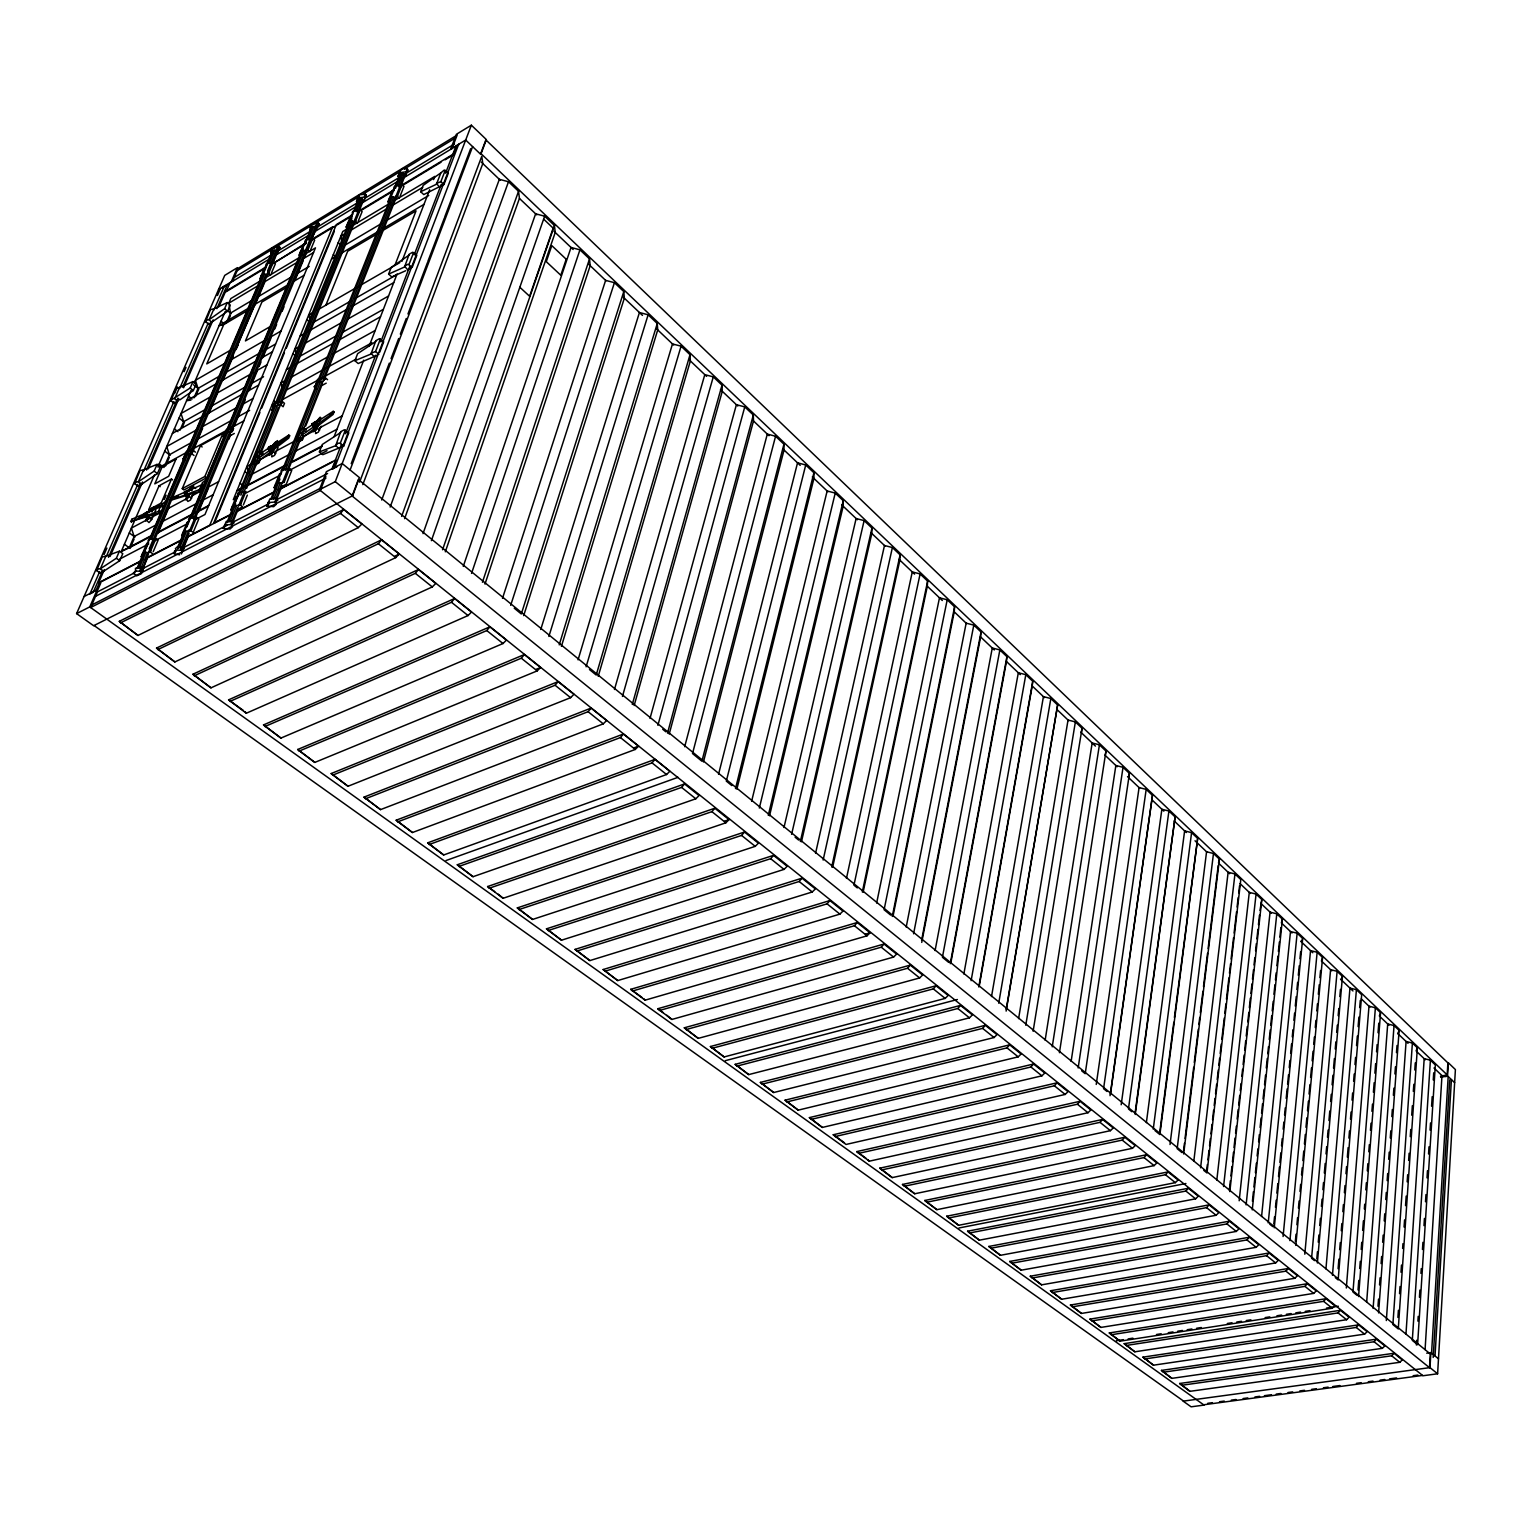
<?xml version="1.0" encoding="UTF-8"?>
<svg xmlns="http://www.w3.org/2000/svg" width="1532" height="1532" viewBox="0 0 1532 1532"><rect width="100%" height="100%" fill="white"/><g stroke="black" fill="none" stroke-linecap="round" stroke-linejoin="round"><path stroke-width="1.5" d="M440.852 172.886L444.223 170.071L448.321 173.116L443.954 184.472L423.77 194.564L420.687 191.73L423.177 185.372L440.852 172.886L436.467 184.242L420.687 191.73M751.638 801.217L827.146 490.987L835.227 493.074L843.251 500.715L843.175 506.23L769.543 815.771M358.66 212.259L358.526 211.301M354.428 221.355L355.654 220.723M354.83 221.7L355.271 220.378M350.751 216.204L351 215.821M347.285 226.219L347.745 224.898L347.304 225.97M348.109 228.823L346.136 227.062L347.745 224.898M783.982 827.529L856.12 518.544L864.125 520.593L871.976 528.08L871.823 533.462L801.466 841.777M323.903 380.07L324.803 379.304M320.207 418.887L318.886 419.308L319.537 418.274M321.26 418.37L320.15 417.183L317.277 420.515M323.482 379.706L324.382 378.959L324.152 380.319M313.371 430.454L313.313 431.756L316.128 430.243L318.924 424.345M315.764 383.689L316.109 384.034M314.424 430.645L315.343 429.592L314.845 431.009M315.63 432.311L315.573 433.594L318.388 432.101L321.165 426.202M312.011 240.122L311.207 240.85L311.398 239.605M815.579 853.247L884.481 545.507L892.39 547.537L900.088 554.871L899.858 560.138L832.661 867.189M300.789 432.292L299.889 433.345L301.23 432.637M311.207 240.85L311.628 239.547M306.917 249.639L307.74 248.912L307.53 250.156M304.734 244.507L304.102 244.546M299.64 254.006L300.234 253.335M300.464 253.278L300.253 254.523M287.537 470.439C289.012 468.601 287.939 472.124 288.188 469.692M288.437 469.673L288.207 471.071M283.497 482.312L283.363 481.24M279.877 475.303L280.777 474.25M280.356 473.905L279.437 474.958M274.994 485.874L276.028 486.199L275.626 485.127A6.377 3.696 22.8 0 1 279.973 482.81L284.071 482.427L289.548 468.601L291.75 470.381L286.293 484.189L282.29 486.276M271.011 454.334L273.443 451.729L277.483 440.584L273.558 443.935M275.396 486.525L275.262 485.433M276.277 489.378L274.075 487.636L275.99 486.64L275.473 485.146L276.028 486.199M280.452 403.356L281.716 403.222L280.72 402.935M275.128 442.48L276.009 441.733L275.779 443.093M846.468 878.391L912.268 571.934L920.1 573.925L927.626 581.107L927.32 586.239L863.167 892.026M273.577 406.861L272.696 407.876L273.558 407.129M270.858 453.28L271.241 452.974M271.834 455.579L271.758 456.881L274.496 455.425L278.077 447.612M1433.186 1357.448L1449.732 1079.869M1435.024 1355.973L1451.417 1079.581M218.521 289.586L231.198 281.907L237.403 267.66L224.744 275.377L76.6 613.604L93.624 625.726L352.666 495.736L359.465 477.62L342.191 463.526L326.393 471.665L319.422 489.742L1422.96 1375.755L1437.61 1373.783L1455.4 1069.566L1448.353 1062.787L1447.548 1075.904L1454.634 1082.664M269.575 453.778L269.498 455.081L272.236 453.625M1447.166 1074.87L1447.893 1062.882L485.874 139.872L480.78 153.449L1447.166 1074.87L1440.501 1076.287M1437.61 1373.783L1429.988 1367.616L1430.888 1352.603L1426.713 1353.177M1431.539 1353.56L1448.142 1077.092M1425.086 1349.596L1441.976 1075.579L1446.093 1076.594M271.834 263.542L271.987 264.251M1430.409 1060.201L1412.312 1340.385L1417.598 1344.694L1435.331 1064.893L1430.409 1060.201L1424.186 1058.669L1405.974 1334.046M1416.391 1345.019L1416.698 1340.251M1417.904 1321.139L1418.211 1316.371M1419.436 1297.259L1419.877 1290.097M1420.949 1273.379L1421.256 1268.611M1422.462 1249.499L1422.922 1242.337M1423.994 1225.619L1424.434 1218.457M1425.507 1201.739L1425.966 1194.577M1427.02 1177.859L1427.479 1170.697M1428.552 1153.979L1428.992 1146.817M1430.065 1130.099L1430.524 1122.937M1431.577 1106.219L1432.19 1096.682M1433.263 1079.964L1433.703 1072.802M256.591 456.191L257.453 455.444L257.242 456.804M268.809 273.06L267.621 273.443L268.215 272.543M1412.389 1043.024L1417.368 1047.773L1398.276 1328.933L1392.894 1324.548L1412.389 1043.024L1406.089 1041.473L1386.326 1320.565M265.17 268.119L265.074 268.081M1397.912 1317.443L1398.41 1310.3M1399.539 1293.64L1400.018 1286.516M1400.995 1272.23L1401.493 1265.087M1402.623 1248.446L1402.948 1243.678M1404.078 1227.036L1404.576 1219.893M1405.533 1205.627L1406.184 1196.109M1407.161 1181.823L1407.659 1174.699M1408.636 1160.413L1409.114 1153.27M1410.244 1136.629L1410.742 1129.486M1411.719 1115.219L1412.351 1105.702M1413.327 1091.416L1413.825 1084.292M1414.802 1070.006L1415.281 1062.882M244.852 492.481L243.952 493.515L245.273 492.825M240.333 503.607L239.432 504.66L240.773 503.951M876.649 903.018L939.48 597.806L947.216 599.778L954.589 606.806L954.245 611.842L893.003 916.308M1377.996 1306.241L1378.513 1299.136M1379.547 1284.908L1380.064 1277.803M1381.098 1263.574L1381.615 1256.47M1382.649 1242.241L1383.166 1235.137M1384.219 1220.908L1384.736 1213.804M1385.771 1199.575L1386.288 1192.471M1387.149 1180.617L1387.666 1173.512M1388.701 1159.284L1389.218 1152.179M1390.271 1137.95L1390.788 1130.846M1391.822 1116.617L1392.339 1109.513M1393.373 1095.284L1393.89 1088.16M1394.924 1073.951L1395.441 1066.827M1396.475 1052.618L1397.012 1045.494M1378.589 1312.886L1399.118 1030.385L1394.043 1025.54L1387.705 1023.989L1366.678 1302.047M236.771 496.579L236.139 497.325M1373.112 1308.424L1394.043 1025.54M232.27 509.064L232.921 508.011M232.5 507.686L231.6 508.72M1358.041 1289.925L1358.769 1280.407M1359.707 1268.496L1360.263 1261.353M1361.182 1249.442L1361.737 1242.299M1362.657 1230.388L1363.403 1220.851M1364.342 1208.959L1364.706 1204.19M1365.816 1189.904L1366.372 1182.742M1367.291 1170.85L1367.846 1163.688M1368.785 1151.796L1369.34 1144.634M1370.451 1130.348L1371.006 1123.205M1371.925 1111.294L1372.481 1104.151M1373.4 1092.239L1374.147 1082.722M1374.893 1073.185L1375.621 1063.668M1376.559 1051.756L1377.115 1044.613M1378.034 1032.702L1378.781 1023.165M1358.558 1296.551L1380.562 1012.69L1375.391 1007.769L1368.995 1006.198L1346.322 1288.01M232.538 429.4L231.677 430.415L305.96 252.742M232.098 430.741L232.96 429.745M1375.391 1007.769L1352.967 1292.012L1357.161 1295.421M225.204 434.514L224.495 433.824L224.764 435.873L222.983 436.831L226.161 432.484L225.664 431.047A6.032 3.524 24.1 0 1 229.8 428.769L233.611 428.405L232.213 431.775L228.383 432.158A6.032 3.524 24.1 0 0 224.246 434.437L224.438 434.494M1338.106 1268.649L1338.891 1259.151M1339.677 1249.652L1340.27 1242.548M1341.247 1230.675L1341.841 1223.551M1342.817 1211.697L1343.411 1204.573M1344.387 1192.7L1344.981 1185.577M1345.958 1173.723L1346.551 1166.599M1347.337 1157.1L1348.122 1147.621M1348.907 1138.123L1349.481 1130.999M1350.477 1119.126L1351.052 1112.021M1352.047 1100.148L1352.622 1093.025M1353.618 1081.171L1354.192 1074.047M1354.977 1064.548L1355.571 1057.425M1356.548 1045.571L1357.333 1036.072M1358.118 1026.574L1358.903 1017.095M1359.688 1007.596L1360.282 1000.473M1332.457 1275.294L1356.414 989.691L1349.96 988.102L1325.946 1268.879M906.197 927.071L966.156 623.16L973.797 625.113L981.035 631.988L980.614 636.91L921.747 942.41M1316.811 1258.864L1317.443 1251.701M1318.267 1242.165L1318.899 1235.003M1319.741 1225.466L1320.373 1218.323M1321.407 1206.393L1322.039 1199.25M1322.882 1189.713L1323.514 1182.551M1324.337 1173.014L1325.18 1163.477M1326.023 1153.941L1326.655 1146.779M1327.478 1137.242L1328.11 1130.099M1328.953 1120.543L1329.776 1111.006M1330.619 1101.47L1331.251 1094.327M1332.093 1084.79L1332.917 1075.253M1333.549 1068.091L1334.391 1058.555M1335.234 1049.018L1335.847 1041.856M1336.689 1032.319L1337.321 1025.176M1338.164 1015.639L1338.796 1008.477M1339.83 996.547L1340.462 989.404M1317.367 1262.981L1342.453 976.401L1337.11 971.307L1330.599 969.679L1304.804 1254.21M1337.11 971.307L1311.583 1258.251L1314.475 1260.606M202.339 485.472L203.201 484.457M1295.344 1241.399L1296.015 1234.256M1296.895 1224.757L1297.566 1217.634M1298.447 1208.116L1299.098 1200.992M1299.998 1191.494L1300.649 1184.37M1301.549 1174.852L1302.2 1167.729M1302.87 1160.605L1303.751 1151.087M1304.421 1143.964L1305.302 1134.465M1305.973 1127.322L1306.853 1117.824M1307.505 1110.7L1308.405 1101.182M1309.056 1094.059L1309.937 1084.56M1310.607 1077.436L1311.488 1067.919M1312.158 1060.795L1313.039 1051.297M1313.709 1044.154L1314.379 1037.03M1315.26 1027.532L1315.911 1020.389M1316.811 1010.89L1317.463 1003.766M1318.343 994.249L1319.244 984.75M1319.895 977.627L1320.565 970.503M1295.823 1245.42L1322.576 957.443L1317.137 952.253L1310.549 950.625L1283.088 1236.535M195.636 519.348L194.66 519.022L195.943 518.62M1289.925 1240.614L1317.137 952.253M191.06 530.34L190.064 530.015L191.366 529.632M187.976 522.24L187.747 523.58L187.383 522.546M191.73 487.98L192.381 486.985M191.845 490.7L193.606 485.567L189.853 488.765M1274.241 1227.821L1302.679 938.484L1297.144 933.199L1290.499 931.552L1261.583 1216.446M183.38 533.213L182.519 533.94M186.693 498.398L187.249 498.379M191.462 452.227L192.285 451.519L192.075 452.821M1268.228 1222.919L1297.144 933.199M1273.839 1223.896L1274.547 1216.791M1275.467 1207.312L1276.175 1200.207M1276.865 1193.102L1277.803 1183.642M1278.511 1176.538L1279.431 1167.058M1279.909 1162.328L1280.829 1152.849M1281.537 1145.745L1282.227 1138.64M1283.165 1129.18L1283.873 1122.075M1284.563 1114.97L1285.271 1107.866M1286.191 1098.387L1287.129 1088.926M1287.589 1084.177L1288.527 1074.717M1289.235 1067.612L1289.925 1060.508M1290.633 1053.403L1291.553 1043.924M1292.261 1036.819L1292.951 1029.715M1293.889 1020.255L1294.597 1013.15M1295.287 1006.045L1296.225 996.566M1296.915 989.461L1297.623 982.357M1298.313 975.252L1299.251 965.773M1299.959 958.668L1300.649 951.583M950.759 963.341L1006.447 661.479L1006.926 656.673L999.86 649.932L992.276 647.998L935.095 950.587M185.027 455.77L184.759 456.172M1252.429 1201.241L1253.406 1191.724M1253.904 1186.974L1254.899 1177.457M1255.397 1172.689L1256.374 1163.171M1257.121 1156.028L1257.868 1148.904M1258.615 1141.761L1259.342 1134.618M1260.089 1127.495L1261.085 1117.977M1261.583 1113.209L1262.559 1103.691M1263.057 1098.942L1264.053 1089.424M1264.551 1084.656L1265.528 1075.138M1266.275 1068.015L1267.27 1058.497M1267.768 1053.729L1268.496 1046.586M1269.243 1039.462L1270.239 1029.944M1270.737 1025.176L1271.713 1015.659M1272.211 1010.909L1273.207 1001.392M1273.935 994.249L1274.93 984.731M1275.428 979.982L1276.175 972.839M1276.903 965.696L1277.899 956.179M1278.397 951.429L1279.392 941.912M1279.871 937.144L1280.867 927.626M1252.257 1209.897L1282.418 919.181L1276.788 913.819L1270.066 912.134L1239.177 1200.782M1246.11 1204.899L1276.788 913.819M1229.334 1190.192L1230.368 1180.712M1230.885 1175.963L1231.939 1166.484M1232.456 1161.735L1233.49 1152.256M1234.007 1147.506L1235.041 1138.027M1235.577 1133.297L1236.343 1126.173M1237.128 1119.069L1238.162 1109.589M1238.679 1104.84L1239.733 1095.361M1240.25 1090.612L1241.035 1083.507M1241.801 1076.383L1242.586 1069.279M1243.103 1064.529L1244.137 1055.05M1244.673 1050.301L1245.707 1040.822M1246.225 1036.072L1247.259 1026.593M1247.795 1021.863L1248.829 1012.365M1249.346 1007.635L1250.38 998.136M1250.897 993.406L1251.95 983.927M1252.467 979.178L1253.502 969.699M1254.019 964.949L1254.804 957.845M1255.589 950.721L1256.355 943.616M1256.891 938.867L1257.925 929.388M1258.442 924.639L1259.476 915.159M1259.993 910.41L1261.813 899.533L1256.068 894.075L1249.289 892.371L1216.829 1180.004M1229.832 1191.609L1261.813 899.533M162.679 507.322L163.292 506.613M162.89 506L162.028 506.996M1223.57 1186.515L1256.068 894.075M153.966 540.585L154.828 539.59L154.387 540.911M184.491 493.227L192.592 487.674L184.089 492.174L186.598 497.708C193.013 497.632 183.017 489.78 188.896 491.293M150.193 550.467L149.332 551.482L150.634 550.792M151.515 508.72L152.53 508.337M147.493 543.707L147.225 544.128M151.936 512.033L153.717 506.939L150.059 510.079M963.858 973.988L1018.32 672.759L1025.808 674.674L1032.759 681.28L1032.204 685.972L979.178 986.474M1206.546 1171.654L1207.369 1164.569M1207.905 1159.839L1208.997 1150.379M1209.552 1145.668L1210.357 1138.563M1210.912 1133.852L1212.004 1124.392M1212.54 1119.662L1213.631 1110.221M1214.187 1105.491L1215.01 1098.406M1215.546 1093.676L1216.638 1084.235M1217.193 1079.505L1218.285 1070.045M1218.821 1065.314L1219.644 1058.229M1220.181 1053.499L1221.272 1044.058M1221.827 1039.328L1224.279 1018.071M1224.815 1013.341L1225.906 1003.881M1226.462 999.17L1228.913 977.895M1229.468 973.165L1230.56 963.724M1231.096 958.994L1233.547 937.737M1234.103 933.007L1236.554 911.732M1237.09 907.001L1238.182 897.561M1238.737 892.83L1239.56 885.745M144.659 514.541L152.721 509.045L144.257 513.507L146.746 518.946C153.009 518.831 143.146 511.152 148.987 512.645M146.785 519.923L147.838 519.252M1200.59 1167.786L1234.964 873.968L1228.128 872.244L1193.811 1161.256M142.648 554.278L142.016 555.293L143.299 554.603M1183.604 1150.341L1184.466 1143.217M1185.04 1138.467L1193.696 1067.249M1194.271 1062.499L1198.311 1029.274M1198.886 1024.525L1199.747 1017.401M1200.322 1012.652L1202.926 991.281M1203.501 986.531L1207.542 953.306M1208.116 948.557L1218.208 865.465M1183.662 1153.979L1219.434 859.165L1213.478 853.496L1206.565 851.754L1170.027 1144.519M1213.478 853.496L1177.17 1148.674L1182.034 1152.639M1159.628 1133.431L1173.818 1022.227M1174.412 1017.497L1197.66 838.406L1191.59 832.642L1184.619 830.88L1146.376 1122.63M1197.66 838.406L1159.896 1134.599L1154.917 1130.539M1153.251 1129.18L1191.59 832.642M991.53 996.547L1043.426 696.639L1050.837 698.515L1057.635 704.988L1006.122 1011.101M1135.04 1113.419L1175.101 816.92L1168.916 811.022L1161.869 809.26L1121.194 1104.764M1135.231 1114.473L1175.101 816.92M1168.916 811.022L1128.452 1108.957L1131.842 1111.715M1110.049 1095.686L1152.485 795.376L1146.185 789.382L1139.08 787.582L1096.242 1084.445M1110.47 1094.308L1152.485 795.376M1146.185 789.382L1103.576 1088.678L1107.023 1091.493M1081.381 732.736L1082.032 728.255L1075.368 721.898L1068.034 720.04L1018.608 1018.608M1071.136 1061.35L1115.851 765.502L1123.033 767.302L1129.448 773.43L1085.211 1073.702L1081.688 1070.83M1078.164 1067.957L1123.033 767.302M1059.435 1052.695L1105.97 751.063L1099.421 744.82L1092.163 742.982L1045.15 1040.19M1052.235 1046.835L1099.421 744.82M1033.123 1031.227L1082.032 728.255M1105.261 755.429L1105.97 751.063M1025.77 1025.253L1075.368 721.898M1006.237 1009.32L1057.635 704.988M998.73 1003.211L1050.837 698.515M978.776 986.934L1032.759 681.28M1128.701 777.72L1129.448 773.43M971.116 980.691L1025.808 674.674M950.261 963.685L1006.926 656.673M999.86 649.932L942.429 957.289L948.691 962.402M921.594 940.303L981.035 631.988M913.589 933.773L973.797 625.113M892.294 916.423L954.589 606.806M947.216 599.778L884.098 909.74L890.647 915.083M862.325 891.988L927.626 581.107M920.1 573.925L853.956 885.17L857.307 887.909M831.704 867.016L900.088 554.871M823.144 860.046L892.39 547.537M800.355 841.47L871.976 528.08M791.604 834.327L864.125 520.593M768.298 815.33L843.251 500.715M1218.495 863.091L1219.434 859.165M759.336 808.034L835.227 493.074M736.873 789.172L813.932 478.424L813.913 472.756L805.736 464.962L797.54 462.836L718.546 774.273M735.494 788.597L813.913 472.756M805.736 464.962L726.321 781.109L731.817 785.59M703.437 761.959L784.039 450.006L783.944 444.203L775.575 436.237L767.302 434.092L684.689 746.697M783.944 444.203L701.905 761.212L692.521 753.553L775.575 436.237M669.197 734.077L753.495 420.974L753.323 415.019L744.763 406.88L736.394 404.697L650.008 718.431M667.512 733.177L753.323 415.019M657.898 725.325L744.763 406.88M632.295 704.452L722.012 385.183L713.28 376.853L704.797 374.651L614.466 689.496M634.152 705.543L722.281 391.292L722.012 385.183M622.452 696.428L713.28 376.853M1281.365 922.877L1282.418 919.181M598.227 676.301L690.357 360.939L690.013 354.696L681.07 346.175L672.471 343.934L578.062 659.852M690.013 354.696L596.216 675.038L589.475 669.541M586.105 666.803L681.07 346.175M1301.587 942.103L1302.679 938.484M559.218 644.876L657.266 323.501L648.132 314.788L639.438 312.509L540.758 629.48M561.421 646.332L657.726 329.897L657.266 323.501M548.877 636.45L648.132 314.788M502.496 598.342L605.619 280.375L614.428 282.673L623.792 291.578L521.301 613.968L514.235 608.204M523.695 615.615L624.347 298.166L623.792 291.578M1322.576 957.443L1321.446 960.985L1331.844 970.867M510.692 605.312L614.428 282.673M484.993 584.113L590.184 265.687L589.514 258.927L579.939 249.812L571.034 247.475L463.277 566.4M482.427 582.275L589.514 258.927M471.55 573.408L579.939 249.812M1341.304 979.867L1342.453 976.401M442.556 549.758L554.45 225.51L544.645 216.184L535.625 213.81L423.024 533.634M445.314 551.807L555.235 232.443L554.45 225.51M431.392 540.662L544.645 216.184M404.601 518.659L519.444 198.413L518.544 191.309L508.509 181.734L499.355 179.321L381.717 500.007M401.614 516.399L518.544 191.309M390.162 507.054L508.509 181.734M227.119 521.895L226.774 522.852L358.89 198.471L361.609 198.279L363.084 201.401M1379.336 1016.022L1380.562 1012.69M358.89 198.471L359.062 200.692M362.816 484.629L482.791 163.579L481.776 156.264L359.618 482.14M351.23 463.622L367.814 419.768M368.178 418.945L389.339 363.103M391.043 358.641L398.665 338.553M400.35 334.072L406.286 318.445M407.972 313.983L427.447 262.604M427.83 261.474L444.395 217.946M444.74 216.893L470.65 148.7M350.1 469.979L472.603 146.612M319.422 489.742L335.278 481.661L471.358 125.184L486.372 139.584L480.799 154.426L465.69 140.025L450.676 149.102L456.383 134.299L471.358 125.184M334.819 467.317L458.681 144.257M343.704 446.099L348.798 432.847L344.26 429.841L340.755 431.679L335.68 445.697L319.384 451.902L322.792 454.698L343.704 446.099L340.276 443.284L337.978 443.208L335.68 445.697L339.108 448.493M379.668 352.264L383.689 341.789L379.304 338.764L375.838 340.679L371.012 354.026L354.888 360.709L358.182 363.524L377.351 355.194M412.242 267.277L407.991 264.251L404.563 266.204L407.761 269.843L412.242 267.277L416.819 255.327L412.587 252.282L409.159 254.255L404.563 266.989L388.611 274.113L391.79 276.928L405.75 270.724M325.914 476.012L320.341 490.47L90.656 607.534L97.474 591.869M451.959 148.585L457.168 135.046L238.188 268.33L232.519 281.352M340.276 443.284L345.389 430.013M378.864 354.371L375.57 351.537L380.396 338.955M409.044 264.423L413.64 252.474M443.954 184.472L440.89 181.619L445.257 170.244M341.368 444.529L331.85 469.309L337.155 466.571M345.523 433.69L375.646 355.252M380.798 341.866L409.657 266.683M414.215 254.829L441.293 184.3M445.582 173.173L455.827 146.44L459.198 144.41M332.674 469.079L336.102 460.194M456.823 145.636L453.28 154.885L445.084 159.807M1397.873 1033.66L1399.118 1030.385M334.168 436.543L363.716 360.173M369.04 346.404L397.075 273.96M401.939 261.378L429.649 189.738M433.575 179.589L434.82 176.391L393.916 200.884M404.697 176.199L403.261 173.001L400.484 173.212L400.637 175.491M319.384 451.902L322.256 444.491L340.793 432.445M354.888 360.709L357.626 353.681L375.857 341.445M388.611 274.113L391.215 267.411L409.178 255.04M394.873 265.362L416.034 210.88L347.687 251.267L325.914 305.079M303.815 436.601L301.957 435.088L332.272 413.736L333.21 411.304L334.053 411.993L333.114 414.425L303.815 436.601L301.976 440.105L298.97 441.714L296.576 439.761L300.655 429.477L303.7 427.849L306.381 430.109M316.76 428.347L314.654 422.909L316.684 422.947L320.322 419.27L311.647 423.847L314.252 429.688L316.76 428.347L314.156 422.506L320.322 419.27M400.101 196.192L403.95 186.444L401.997 184.644L400.139 185.755L395.505 197.456L393.513 196.843A5.879 3.945 26.3 0 0 389.224 199.428L389.607 200.998L387.768 202.09L392.422 190.408L394.26 189.298L393.877 187.747A5.86 3.945 26.5 0 1 398.167 185.142L400.139 185.755M314.252 429.688L316.971 427.811M317.813 420.611L317.354 421.798L319.862 420.438M273.711 499.298L279.896 483.767M285.182 470.439L393.571 197.417M397.975 186.31L403.261 173.001M276.066 497.996L282.233 482.446M287.518 469.137L299.832 438.056M296.576 439.761L300.425 437.195L321.835 382.579M323.597 378.136L394.873 198.337M399.278 187.249L404.563 173.92M274.86 502.017L276.258 504.277L273.654 506.69L266.721 506.02L268.445 502.592L274.86 502.017L276.335 498.283L277.732 500.562M282.137 483.442L287.614 469.615L289.548 468.601M316.358 388.554L314.232 386.792L316.128 385.738L315.649 384.226A6.205 3.792 23.9 0 1 320.073 381.794L322.18 382.425L325.454 377.925L327.58 379.706M406.037 175.74L406.957 168.769L402.82 168.558L400.043 171.048L398.014 176.352L399.143 177.386M275.511 502.343L282.022 485.855M289.05 468.103L300.08 440.239M301.957 435.088L303.872 430.281L333.21 411.304M305.749 425.934L322.467 383.766M324.21 379.323L396.309 197.341M405.099 175.146L400.714 187.019L400.331 186.1M406.306 172.178L406.957 168.769M275.875 502.822L277.349 499.087M325.454 377.925L322.18 382.425M401.997 184.644L397.363 196.345L395.505 197.456M406.631 172.676L407.531 169.095M266.721 506.02L269.919 498.858L276.335 498.283M274.075 487.636L279.571 473.828L281.486 472.833M314.232 386.792L317.488 382.311L317.028 380.779A6.205 3.792 24 0 1 321.452 378.347L323.558 378.978M267.717 505.388L269.211 501.673M270.724 499.413L400.484 173.212M272.007 498.992L279.954 479.018M283.363 470.515L392 197.149M395.524 188.264L401.71 172.733M258.563 458.24L287.882 437.482L288.839 435.088L289.663 435.777L288.705 438.152L260.402 459.715L258.563 463.181L255.653 464.732L253.259 462.836L257.395 452.649L260.363 451.059L263.006 453.3L262.336 454.947L260.478 453.472L258.563 458.24L260.402 459.715M269.268 446.597L267.774 448.282L270.436 453.032C277.177 453.032 266.913 444.816 272.83 446.406L276.488 442.748L270.207 447.057L276.488 442.748M1416.085 1050.971L1417.368 1047.773M243.377 504.89L247.341 495.104M358.182 221.317L362.107 211.627L360.154 209.865L358.373 210.956L353.643 222.561L351.69 221.968A5.822 3.811 26.3 0 0 347.515 224.476L347.917 225.989L351.862 216.318M270.436 453.032L273.079 451.212M272.83 446.406L270.398 447.708L274.075 444.05M236.368 506.269L230.068 521.78L228.383 521.493M240.869 495.2L352.609 220.436M356.209 211.569L361.609 198.279M231.524 522.68L237.824 507.169M244.124 491.657L255.825 462.856M253.259 462.836L256.993 460.328L278.307 407.455M280.107 403.031L353.011 223.557M357.511 212.469L362.912 199.179M231.102 524.499L232.519 526.702L230.03 529.038L223.232 528.368L224.821 525.055L231.102 524.499L232.596 520.803L234.013 523.025M238.513 506.096L244.086 492.404L245.943 491.427L240.39 505.12L236.388 505.483A6.3 3.562 23 0 0 232.041 507.743L232.558 509.179L230.7 510.156L236.273 496.502L238.13 495.525L237.613 494.07A6.281 3.581 23.1 0 1 241.941 491.791L244.086 492.404M279.15 406.018L282.386 401.595L284.492 403.337L283.114 406.746L281.007 405.022L277.081 405.405A6.128 3.658 24 0 0 272.792 407.761L273.27 409.255L271.451 410.25L274.668 405.846L274.171 404.352A6.128 3.677 24 0 1 278.46 401.997L280.548 402.61M357.645 202.55L356.516 201.515L358.201 197.934L364.022 197.149L365.248 194.104L366.416 196.402M231.753 524.825L238.494 508.318M246.595 488.382L257.376 461.802M260.976 452.936L354.466 222.523M358.967 211.454L363.467 200.366M364.386 200.941L365.822 194.43M232.117 525.284L233.611 521.608M281.007 405.022L282.386 401.595M360.154 209.865L355.443 221.489L353.643 222.561M364.903 197.954L366.148 194.909M223.232 528.368L226.334 521.359L232.596 520.803M346.136 227.062L350.866 215.476L352.647 214.384L352.245 212.871A5.802 3.811 26.5 0 1 356.42 210.344L358.373 210.956M356.516 201.515L359.445 194.87L365.248 194.104M232.558 509.179L238.13 495.525M228.364 521.78L235.602 503.76M239.203 494.893L275.281 406.267M277.043 402.207L351.958 217.946M354.677 211.301L360.077 198.011M214.537 522.948L259.923 412.453M261.723 408.048L284.416 352.8M286.235 348.377L334.359 231.275M181.37 553.971L184.395 547.115L177.731 546.445L175.357 548.705M182.806 549.739L188.321 536.487M198.432 512.205L208.544 487.923M228.785 439.339L230.623 434.916M234.3 426.088L245.331 399.584M249.007 390.756L257.299 370.878M259.138 366.474L260.976 362.05M262.815 357.645L271.087 337.768M274.764 328.94L276.603 324.516M282.118 311.264L283.956 306.86M295.006 280.356L303.279 260.478M305.117 256.055L306.955 251.65M181.542 547.633L177.559 547.69L311.436 227.54L313.677 226.736L316.147 229.57L311.073 239.892M181.944 551.328L184.395 547.115M190.983 530.8L196.613 517.261L198.796 518.927L193.166 532.466L190.983 530.8L187.076 531.125A6.205 3.428 23.1 0 0 182.882 533.289L183.438 534.706L181.657 535.645L187.306 522.125L189.087 521.206L188.532 519.788A6.185 3.447 23.2 0 1 192.706 517.586L196.613 517.261M312.7 238.494L307.894 250.003L304.236 250.463A5.726 3.658 26.3 0 0 300.195 252.876L300.636 254.369L298.912 255.404L303.719 243.894L305.442 242.86L305.002 241.386A5.707 3.677 26.5 0 1 309.043 238.954L312.7 238.494L314.635 240.198L310.651 249.793M316.205 230.183L319.058 223.672L317.928 222.676L311.341 224.227L311.226 227.579M179.608 554.814L174.265 553.722L175.797 550.065M177.731 548.743L184.874 531.566M186.713 527.142L303.03 248.873M304.868 244.469L312.26 226.793M179.933 547.001L186.387 531.527M191.921 518.276L303.528 251.018M308.143 239.988L313.677 226.736M174.265 553.722L174.552 551.022L176.199 550.084L180.489 550.237L188.915 529.957M193.53 518.908L315.132 227.349M309.962 230.604L310.077 227.253L315.611 226.219L316.875 223.193M180.489 550.237L183.093 546.139M315.611 226.219L317.928 222.676M189.183 531.719L194.813 518.199M230.432 432.752L231.83 429.381M306.17 251.037L310.958 239.528M182.634 548.686L189.087 533.213M195.522 517.759L230.489 433.843M311.475 239.49L316.071 228.44M191.634 498.226L189.413 496.502L185.659 499.719L185.774 498.436L187.9 501.424L190.447 500.064L194.085 492.423M204.867 476.49L206.571 477.812L183.955 489.953L182.251 488.631L204.867 476.49L222.963 433.288L224.63 434.839M198.815 491.332L202.511 482.503L206.073 480.129L201.879 490.202L198.815 491.332L201.19 493.17M186.598 497.708L189.106 495.985M191.213 489.512L188.934 490.738L190.313 488.9M153.219 551.673L158.083 540.202L155.919 538.555L154.177 539.475L148.47 552.861L146.402 552.267A6.128 3.313 23.1 0 0 142.342 554.393L142.916 555.752L141.174 556.652L143.357 558.28M271.336 273.347L275.377 263.83L273.443 262.163L271.758 263.178L266.894 274.611L264.979 274.036A5.668 3.543 26.3 0 0 261.053 276.392L261.512 277.828L259.846 278.824L264.71 267.411L266.396 266.396L265.936 264.959A5.649 3.562 26.5 0 1 269.862 262.604L271.758 263.178M182.251 488.631L200.462 445.659L222.963 433.288M139.201 567.989L145.751 552.65M151.342 539.513L264.308 274.534M268.981 263.6L274.573 250.463L276.028 251.076L277.062 253.22L268.579 273.596L266.894 274.611M135.601 571.398L135.448 568.334L142.304 567.146L143.587 568.104L141.461 573.6L136.75 575.821L133.227 573.236L135.505 571.053L139.699 571.206L147.34 553.282M149.198 548.896L265.764 275.166M267.621 270.781L276.028 251.076M271.566 254.542L271.068 250.961L276.488 249.965L278.786 246.46L279.896 247.437L277.12 253.833M170.205 500.466L171.201 498.149L202.358 484.572L200.386 489.263L170.205 500.466L202.224 490.68M139.699 571.206L142.304 567.146M185.085 460.423L182.978 458.777L184.702 457.838L184.166 456.44A5.975 3.409 24.1 0 1 188.168 454.238L190.198 454.832L193.338 450.523L195.445 452.17M276.488 249.965L278.786 246.46M148.432 554.297L142.093 570.67L147.666 557.533M154.943 538.977L267.66 274.017M271.375 265.266L276.966 252.129M237.154 346.289L253.986 306.745L223.729 324.612L206.763 363.907L233.113 348.645M277.752 251.076L279.896 247.437M155.919 538.555L150.213 551.96L148.47 552.861M157.911 533.442L169.075 507.169M190.198 454.832L191.921 453.874L202.588 428.366M209.118 413.046L217.487 393.341M223.078 380.204L233.304 356.113M236.1 349.545L237.977 345.179M254.733 305.768L264.959 281.697M141.155 572.279L143.587 568.104M149.868 510.635L148.719 509.754L161.205 503.07L171.469 479.037L172.618 479.937M164.23 499.585L166.088 495.219M141.174 556.652L146.881 543.285L148.623 542.385M182.978 458.777L186.119 454.487L185.583 453.089A5.956 3.409 24.2 0 1 189.604 450.887L191.615 451.48M270.685 253.776L272.351 247.954L277.771 246.958M136.903 568.659L272.409 251.248L274.573 250.463M137.727 568.008L145.195 550.486M145.349 550.026L148.298 543.42M149.868 539.532L265.955 267.66M266.664 265.84L273.194 250.52M146.746 518.946L149.179 517.261M151.323 510.865L149.102 512.033L150.5 510.213M151.687 519.463L149.466 517.778L145.789 520.937L145.942 519.654L148.987 522.584L151.687 519.463L155.804 509.888L153.583 508.203M154.426 474.939L121.296 551.405L129.243 547.805L134.127 536.506L156.992 524.423M163.886 467.528L169.401 454.755L192.036 442.231M179.933 430.32L183.668 421.683L206.207 409.006M193.913 397.937L198.03 388.4L220.474 375.551M226.276 322.926L230.509 313.122L229.168 305.174M134.107 538.996L130.048 548.399L124.418 544.224M165.59 465.996L169.248 457.474M182.557 426.624L184.434 422.296L179.072 418.064M195.483 396.635L198.777 389.013L193.492 384.762M227.847 321.567L230.394 315.688M148.719 509.754L159.041 485.797L171.469 479.037M159.788 512.837L130.833 521.55L131.829 519.233L162.105 506.077M131.656 522.163L131.829 519.233M119.419 551.194L105.861 556.212L100.384 568.755L116.355 558.261L119.419 551.194L122.771 553.665L119.707 560.731L103.736 571.206L99.906 573.217L96.42 570.115L99.369 568.583L103.736 571.206M157.087 464.368L143.606 469.826L138.378 481.776L154.157 471.109L157.087 464.368L160.324 466.858L157.394 473.599L141.614 484.246L137.823 486.333L134.471 483.212L137.382 481.603L141.614 484.246M192.975 381.583L179.589 387.424L174.61 398.837L177.75 401.327L173.978 403.49L170.761 400.331L190.198 388.017L192.975 381.583L196.115 384.092L193.338 390.526L179.684 399.986M227.253 302.57L213.963 308.755L209.195 319.671L224.591 308.717L227.253 302.57L230.279 305.098L227.617 311.245L208.486 324.401L205.384 321.203L208.237 319.499L212.239 322.18M157.853 467.011L191.021 390.469M194.143 383.268L225.261 311.417M102.778 570.421L93.261 592.233L89.603 594.11M108.485 557.322L140.81 483.155M146.517 470.075L177.904 398.09M182.672 387.175L211.186 321.739M216.893 308.66L227.368 284.665L222.063 287.863M104.368 569.578L98.642 582.735L142.706 559.908M110.093 556.442L142.553 481.948M148.278 468.811L178.823 398.703M183.591 387.749L213.178 319.843M218.904 306.706L225.587 291.367L266.013 266.989M95.712 591.141L99.369 582.735L139.527 561.938M76.6 613.604L89.756 606.902L97.205 589.782L84.069 596.542M97.837 589.763L100.691 583.213M96.535 570.766L102.204 556.959L105.861 556.212M134.567 483.863L140.006 470.611L143.606 469.826M170.837 401.001L176.046 388.266L179.589 387.424M205.46 321.892L210.478 309.636L213.963 308.755M104.042 554.622L106.895 548.092M174.552 393.475L177.406 386.945M184.089 371.682L185.985 367.335M217.429 295.465L220.282 288.935M90.177 593.401L99.695 571.608M106.359 556.346L137.765 484.399M143.491 471.32L173.939 401.556M179.665 388.477L208.218 323.08M213.925 310L224.4 286.024M389.53 200.884L388.802 200.252M396.309 195.981L397.171 195.234L396.941 196.536M392.939 191.021L393.188 190.638M120.492 622.892L340.487 513.412L343.704 509.467L361.839 524.021L358.277 527.64L137.995 635.454L119.285 621.341L343.704 509.467M157.758 649.645L378.347 543.726L381.545 539.838L399.258 554.067L395.716 557.629L174.878 661.939L156.513 648.074L381.545 539.838M194.219 675.823L415.325 573.332L418.485 569.502L435.797 583.405L432.292 586.928L210.976 687.849L192.936 674.233L418.485 569.502M229.915 701.445L451.461 602.268L454.602 598.495L471.511 612.072L468.045 615.558L246.307 713.242L228.594 699.856L454.602 598.495M264.845 726.551L486.774 630.552L489.895 626.818L506.422 640.089L502.994 643.536L280.93 738.079L263.504 724.923L489.895 626.818M299.085 751.12L521.301 658.205L524.384 654.528L540.566 667.492L537.177 670.901L314.807 762.419L297.687 749.493L524.384 654.528M332.597 775.192L555.082 685.244L558.127 681.606L573.945 694.302L570.593 697.673L348.013 786.261L331.18 773.545L558.127 681.606M365.439 798.785L588.097 711.691L591.122 708.09L606.595 720.519L603.282 723.851L380.549 809.624L364.003 797.119L591.122 708.09M397.631 821.88L620.403 737.562L623.409 734.019L638.557 746.161L635.263 749.454L412.434 832.527L396.156 820.214L623.409 734.019M429.171 844.534L652.038 762.879L655.007 759.374L669.829 771.266L666.573 774.522L443.686 854.971L427.677 842.849L655.007 759.374M458.796 866.48L681.587 787.391L684.536 783.924L699.052 795.568L695.815 798.785L473.043 876.706L457.283 864.776L684.536 783.924M489.129 888.254L711.901 811.654L714.831 808.226L729.04 819.639L725.842 822.818L503.109 898.288L487.597 886.549L714.831 808.226M518.888 909.606L741.584 835.419L744.495 832.029L758.397 843.194L755.238 846.353L532.581 919.449L517.318 907.902L744.495 832.029M548.073 930.556L770.653 858.686L773.545 855.354L787.18 866.289L784.039 869.391L561.516 940.208L546.484 928.832L773.545 855.354M576.702 951.123L799.149 881.494L802.002 878.181L815.369 888.905L812.247 891.988L589.877 960.583L575.094 949.38L802.002 878.181M604.795 971.288L827.069 903.842L829.884 900.567L842.983 911.08L839.9 914.125L617.741 980.576L603.168 969.526L829.884 900.567M632.371 991.07L854.416 925.73L857.231 922.513L870.061 932.816L867.016 935.822L645.068 1000.185L630.724 989.327L857.231 922.513M659.43 1010.507L881.245 947.197L884.021 944.018L896.603 954.11L893.577 957.079L671.897 1019.45L657.764 1008.745L884.021 944.018M686.01 1029.581L907.538 968.262L910.295 965.103L922.628 975.003L919.64 977.952L698.247 1038.37L684.325 1027.8L910.295 965.103M712.093 1048.309L933.314 988.887L936.052 985.765L948.155 995.474L945.187 998.404L724.119 1056.946L710.408 1046.528L936.052 985.765M736.892 1066.119L957.806 1008.496L960.526 1005.394L972.399 1014.931L969.45 1017.822L748.708 1074.602L735.188 1064.338L960.526 1005.394M762.074 1084.196L982.625 1028.374L985.325 1025.31L996.987 1034.655L994.057 1037.528L773.698 1092.527L760.37 1082.415L985.325 1025.31M786.816 1101.948L1006.984 1047.869L1009.665 1044.843L1021.097 1054.016L1018.206 1056.85L798.229 1110.145L785.093 1100.168L1009.665 1044.843M268.751 447.248L270.647 452.515M811.137 1119.394L1030.902 1067L1033.545 1064.012L1044.786 1073.013L1041.913 1075.828L822.339 1127.437L809.394 1117.613L1033.545 1064.012M835.017 1136.553L1054.361 1085.786L1057.003 1082.818L1068.015 1091.665L1065.161 1094.442L846.028 1144.461L833.255 1134.752L1057.003 1082.818M858.495 1153.404L1077.398 1104.227L1080.022 1101.297L1090.822 1109.972L1088.007 1112.73L869.314 1161.179L856.733 1151.604L1080.022 1101.297M881.57 1169.969L1100.014 1122.343L1102.619 1119.432L1113.228 1127.954L1110.432 1130.673L892.218 1177.61L879.789 1168.169L1102.619 1119.432M904.263 1186.266L1122.228 1140.114L1124.794 1137.242L1135.231 1145.61L1132.454 1148.311L914.738 1193.773L902.482 1184.447L1124.794 1137.242M926.573 1202.275L1144.04 1157.579L1146.606 1154.726L1156.851 1162.96L1154.094 1165.622L936.875 1209.667L924.773 1200.475L1146.606 1154.726M948.519 1218.036L1165.469 1174.738L1168.016 1171.923L1178.089 1180.004L1175.35 1182.647L958.649 1225.294L946.719 1216.216L1168.016 1171.923M969.411 1233.03L1185.864 1191.053L1188.392 1188.257L1198.292 1196.205L1195.573 1198.828L979.369 1240.173L967.592 1231.211L1188.392 1188.257M990.649 1248.274L1206.565 1207.637L1209.074 1204.861L1218.802 1212.674L1216.102 1215.278L1000.453 1255.302L988.829 1246.454L1209.074 1204.861M1011.541 1263.268L1226.921 1223.915L1229.392 1221.176L1238.967 1228.856L1236.305 1231.422L1021.193 1270.2L1009.722 1261.449L1229.392 1221.176M1032.108 1278.033L1246.914 1239.924L1249.384 1237.224L1258.787 1244.769L1256.144 1247.316L1041.588 1284.85L1030.27 1276.213L1249.384 1237.224M1052.35 1292.548L1266.581 1255.666L1269.032 1252.985L1278.263 1260.396L1275.639 1262.923L1061.676 1299.251L1050.492 1290.748L1269.032 1252.985M1072.247 1306.853L1285.903 1271.139L1288.335 1268.477L1297.432 1275.773L1294.827 1278.282L1081.439 1313.441L1070.408 1305.034L1288.335 1268.477M1091.856 1320.929L1304.919 1286.363L1307.332 1283.72L1316.275 1290.902L1313.69 1293.391L1100.914 1327.421L1089.999 1319.109L1307.332 1283.72M1111.16 1334.774L1323.629 1301.338L1326.023 1298.715L1334.812 1305.781L1332.246 1308.232L1120.064 1341.17L1109.302 1332.955L1326.023 1298.715M1126.077 1345.479L1338.068 1312.905L1340.443 1310.3L1349.137 1317.271L1346.59 1319.722L1134.867 1351.798L1124.201 1343.66L1340.443 1310.3M1144.844 1358.961L1356.222 1327.44L1358.597 1324.854L1367.138 1331.71L1364.61 1334.142L1153.5 1365.184L1142.968 1357.141L1358.597 1324.854M1163.324 1372.232L1374.089 1341.745L1376.445 1339.179L1384.851 1345.919L1382.343 1348.332L1171.865 1378.36L1161.447 1370.412L1376.445 1339.179M1181.536 1385.292L1391.669 1355.801L1394.005 1353.273L1402.278 1359.918L1399.788 1362.312L1189.943 1391.324L1179.659 1383.492L1394.005 1353.273M359.254 211.339L358.277 211.914M142.304 554.584L143.012 555.312M187.076 523.274L188.398 522.565M284.167 481.259L283.056 481.967M186.425 491.887L192.592 487.674M146.593 513.201L152.721 509.045M319.058 223.672L318.33 225.779M398.014 176.352L399.795 172.656L405.731 171.852M277.962 443.993L289.663 435.777M330.28 414.636L334.053 411.993M260.478 453.472L288.839 435.088M237.307 270.57L359.484 196.287M363.544 193.817L400.197 171.527M404.276 169.056L455.176 138.11M234.339 277.388L271.03 255.155M277.139 251.44L309.751 231.677M315.879 227.981L358.68 202.032M364.788 198.317L399.45 177.329M403.529 174.859L454.487 143.97M271.126 257.989L229.934 282.903L226.066 291.769L264.959 268.349M274.898 255.691L309.655 234.683M315.784 230.968L452.725 148.106M306.438 242.631L272.753 263.772M310.479 240.198L332.712 226.793L209.827 525.15L186.751 537.1M350.637 215.974L336.331 224.61L213.618 523.197L232.5 513.412M358.814 211.052L393.533 190.121M399.661 186.425L452.783 154.406M275.205 262.183L305.902 243.684M312.049 239.969L350.924 216.548M361.169 210.382L393.916 190.638M402.093 185.717L440.986 162.277M261.053 280.452L230.834 298.568L228.823 303.183L259.08 285.105M265.093 278.039L299.353 257.529M303.393 255.097L315.477 247.858L204.982 514.503L196.651 518.85M389.817 203.335L342.785 231.504L233.304 499.681L237.46 497.517M265.132 281.486L297.4 262.202M303.451 258.602L313.524 252.569M344.949 233.802L340.851 236.234L341.942 242.439M351.077 230.126L385.892 209.329M392.02 205.652L422.736 187.306M230.509 313.122L252.703 299.946M256.744 297.553L291.08 277.177M297.131 273.577L309.253 266.377M344.7 245.331L381.602 223.442M385.7 221.01L428.73 195.464M249.505 307.568L219.153 325.512L223.346 325.09M253.546 305.174L287.939 284.837M294.01 281.237L304.121 275.262M331.544 259.042L335.642 256.629M341.808 252.971L378.787 231.102M382.904 228.67L424 204.369M286.178 287.69L261.915 302.015L245.446 340.927L269.824 326.776M225.989 362.701L195.426 380.319L198.03 388.4M230.068 360.365L266.76 339.223M270.838 336.887L281.026 331.008M312.796 312.72L308.66 315.094L310.019 319.326M316.952 310.326L399.852 262.585M226.583 372.046L259.234 353.375M263.312 351.039L275.549 344.03M313.447 322.352L350.79 300.981M354.945 298.606L396.443 274.86M217.238 383.211L186.598 400.675L190.925 400.12M221.336 380.874L256.074 361.073M262.202 357.588L272.428 351.766M300.138 335.968L347.975 308.698M352.13 306.323L393.724 282.616M209.692 397.305L181.025 413.525L183.668 421.683M215.821 393.82L252.665 372.965M256.763 370.629L267.008 364.846M298.855 346.806L294.776 349.124L296.136 353.375M304.964 343.34L341.655 322.563M347.764 319.096L388.534 296.021M210.305 406.708L245.139 387.117M251.286 383.651L263.561 376.738M299.602 356.458L337.136 335.336M343.398 331.831L383.019 309.521M172.407 433.422L242.19 394.318M248.337 390.871L258.602 385.106M286.446 369.499L333.478 343.149M337.557 340.851L380.491 316.779M197.571 429.343L166.739 446.521L169.401 454.755M201.688 427.064L236.637 407.608M242.803 404.18L253.067 398.454M285.067 380.645L280.969 382.923L282.348 387.213M291.214 377.217L328.097 356.688M332.195 354.409L375.206 330.452M196.153 439.952L231.121 420.611M237.307 417.202L249.639 410.385M285.795 390.392L371.912 342.766M159.251 467.432L243.76 420.917M271.738 405.52L275.856 403.261M282.022 399.871L319.02 379.515M323.137 377.255L356.018 359.158M230.623 435.49L234.319 433.46M322.275 385.317L326.22 383.153M165.743 501.73C160.917 503.051 155.919 513.775 160.917 514.599M154.043 508.413L160.266 505.062M150.021 511.343L152.223 510.156M189.834 490.029L192.113 488.823M273.596 445.199L276.028 443.916M313.983 423.617L316.492 422.277M272.696 445.908L275.128 444.606M316.684 422.947L312.145 424.249L314.462 429.151M144.927 515.269L147.819 514.867M184.759 493.974L187.727 493.534M269.268 449.987L271.7 448.685M145.253 516.303L147.474 515.135L148.968 517.778M185.104 495.028L187.383 493.802L188.896 496.502M268.904 450.236L271.336 448.953L272.868 451.729M312.7 426.853L315.209 425.513M146.612 517.835L148.834 516.648M186.464 496.579L188.762 495.353M270.302 451.863L272.734 450.561M314.098 428.5L316.607 427.16M158.773 513.163L161.492 511.707M160.458 512.607L131.407 528.08L134.127 536.506M166.701 509.294L187.459 498.245M191.615 496.023L201.994 490.489M208.218 487.176L218.597 481.661M253.01 463.315L246.805 466.628L248.931 473.235M257.165 461.113L269.594 454.487M275.817 451.174L294.489 441.235M302.781 436.831L315.209 430.205M319.365 427.983L342.172 415.842M161.147 522.221L196.46 503.549M200.615 501.347L213.101 494.759M249.639 475.437L291.137 453.491M295.293 451.289L336.791 429.362M121.296 551.405L152.53 534.994M156.685 532.81L208.735 505.464M284.856 465.46L237.02 490.604L240.964 488.823M291.099 462.185L322.295 445.774M129.243 547.805L152.147 535.779M158.39 532.504L191.672 515.02M200.003 510.635L208.314 506.269M249.065 484.859L286.484 465.211M292.727 461.936L321.835 446.655M119.553 559.161L148.719 543.917M154.981 540.643L188.321 523.216M245.79 493.151L279.13 475.724M289.529 470.286L327.025 450.695M236.79 509.85L242.592 506.843L240.39 505.12M146.9 557.744L182.557 539.283M236.694 511.228L274.496 491.676M278.69 489.493L335.374 460.136M145.866 558.663L181.81 540.068M186.023 537.866L228.306 515.997M236.751 511.611L272.677 493.017M279.035 489.723L331.87 462.377M96.899 592.175L135.007 572.566M141.346 569.31L176.008 551.482M182.365 548.207L226.947 525.265M231.198 523.082L269.402 503.434M275.76 500.141L327.58 473.484M95.673 596.235L325.933 478.099M91.901 604.91L320.284 488.344M394.969 556.097L399.258 554.067M536.162 669.312L540.566 667.492M178.459 496.215L171.201 498.149M138.914 517.376L145.176 514.905M634.095 747.827L638.557 746.161M130.833 521.55L160.132 510.731M446.004 860.544L678.025 777.318M724.54 821.152L729.04 819.639M865.484 934.137L870.061 932.816M725.325 1060.68L957.385 999.515M1440.674 1077.36L1447.548 1075.904M397.554 195.598L396.309 196.23M389.779 200.252L388.554 200.884M351.345 215.514L351.364 216.74M348.128 225.242L346.902 225.874M958.917 1227.994L1185.902 1183.508M1116.33 1340.749L1123.416 1339.638M1128.146 1338.911L1132.876 1338.164M1156.488 1334.506L1161.199 1333.759M1168.284 1332.668L1173.014 1331.921M1177.744 1331.193L1182.455 1330.465M1187.185 1329.719L1191.915 1328.991M1196.626 1328.263L1201.356 1327.516M1227.323 1323.495L1232.054 1322.748M1236.764 1322.02L1241.495 1321.293M1246.225 1320.546L1250.935 1319.818M1265.106 1317.616L1269.837 1316.869M1276.922 1315.777L1281.633 1315.05M1286.363 1314.303L1291.093 1313.575M1295.804 1312.847L1300.534 1312.101M1305.264 1311.373L1309.975 1310.645M1326.501 1308.06L1338.317 1306.222M1429.988 1367.616L1183.144 1401.148L1191.111 1406.816L1204.056 1405.093L89.756 606.902M1207.714 1403.312L1212.425 1402.68M1219.51 1401.723L1224.24 1401.091M1231.326 1400.133L1236.037 1399.501M1243.122 1398.544L1247.852 1397.912M1254.938 1396.954L1259.649 1396.322M1264.379 1395.69L1271.464 1394.733M1276.194 1394.101L1280.905 1393.469M1287.991 1392.511L1292.721 1391.879M1299.806 1390.922L1304.517 1390.29M1311.603 1389.352L1316.333 1388.72M1323.418 1387.762L1328.129 1387.13M1332.859 1386.498L1339.945 1385.541M1356.471 1383.319L1361.201 1382.687M1368.287 1381.73L1372.998 1381.098M1380.083 1380.141L1384.813 1379.509M1389.524 1378.877L1396.61 1377.919M1413.136 1375.698L1417.866 1375.066M1203.635 1404.787L1422.577 1375.43M320.226 418.6L318.886 419.308M274.898 254.025L276.277 253.948M237.46 496.923L236.119 497.613M146.651 544.415L147.302 543.42M440.89 181.619L436.467 183.457L439.531 187.115M375.57 351.537L370.993 353.26L374.325 356.86M154.177 539.475L152.108 538.881A6.109 3.332 23.3 0 0 148.049 541.007M287.614 469.615L285.45 468.983A6.358 3.715 23 0 0 280.969 471.339M148.796 512.033L146.478 512.32L147.474 515.135M188.704 490.68L186.368 490.949L187.383 493.802M272.639 445.755L270.302 446.004L271.336 448.953M94.065 625.516L1183.566 1401.091M119.285 621.341L137.995 635.454M156.513 648.074L174.878 661.939M192.936 674.233L210.976 687.849M228.594 699.856L243.454 710.522M263.504 724.923L280.93 738.079M297.687 749.493L314.807 762.419M331.18 773.545L348.013 786.261M364.003 797.119L380.549 809.624M396.156 820.214L412.434 832.527M427.677 842.849L443.686 854.971M457.283 864.776L473.043 876.706M487.597 886.549L494.721 891.662M498.264 894.209L503.109 898.288M517.318 907.902L532.581 919.449M546.484 928.832L561.516 940.208M575.094 949.38L589.877 960.583M603.168 969.526L617.741 980.576M630.724 989.327L641.831 997.294M657.764 1008.745L663.222 1012.652M666.841 1015.256L671.897 1019.45M684.325 1027.8L698.247 1038.37M710.408 1046.528L724.119 1056.946M735.188 1064.338L748.708 1074.602M760.37 1082.415L773.698 1092.527M785.093 1100.168L798.229 1110.145M809.394 1117.613L822.339 1127.437M833.255 1134.752L844.496 1142.815M856.733 1151.604L865.925 1158.211M879.789 1168.169L892.218 1177.61M902.482 1184.447L914.738 1193.773M924.773 1200.475L936.875 1209.667M946.719 1216.216L958.649 1225.294M967.592 1231.211L979.369 1240.173M988.829 1246.454L1000.453 1255.302M1009.722 1261.449L1021.193 1270.2M1030.27 1276.213L1041.588 1284.85M1050.492 1290.748L1061.676 1299.251M1070.408 1305.034L1081.439 1313.441M1089.999 1319.109L1100.914 1327.421M1109.302 1332.955L1120.064 1341.17M1124.201 1343.66L1134.867 1351.798M1142.968 1357.141L1153.5 1365.184M1161.447 1370.412L1171.865 1378.36M1179.659 1383.492L1189.943 1391.324M140.752 570.766L142.055 571.704M116.355 558.261L119.707 560.731M149.638 550.773L150.596 551.099M149.351 551.194L152.396 553.588M129.32 532.925L134.931 537.1M181.58 549.777L182.863 550.754M161.205 503.07L162.354 503.951M159.041 485.797L160.19 486.678M224.725 524.691L226.027 525.687M154.157 471.109L157.394 473.599M193.472 486.831L195.713 488.555M191.596 486.965L192.304 487.674L191.347 487.368M159.213 463.909L162.852 466.724M164.747 451.136L170.167 455.349M191.921 453.874L194.028 455.521M200.462 445.659L202.147 446.98M268.215 502.285L269.517 503.319M174.38 428.864L177.98 431.679M240.026 483.212L242.879 485.452M244.775 471.588L247.61 473.828M256.993 460.328L259.387 462.224M256.17 461.285L258.563 463.181M340.487 513.412L358.277 527.64M378.347 543.726L395.716 557.629M415.325 573.332L432.292 586.928M451.461 602.268L468.045 615.558M486.774 630.552L502.994 643.536M521.301 658.205L537.177 670.901M555.082 685.244L570.593 697.673M588.097 711.691L603.282 723.851M620.403 737.562L635.263 749.454M652.038 762.879L666.573 774.522M681.587 787.391L695.815 798.785M711.901 811.654L725.842 822.818M741.584 835.419L755.238 846.353M770.653 858.686L784.039 869.391M799.149 881.494L812.247 891.988M827.069 903.842L839.9 914.125M854.416 925.73L867.016 935.822M881.245 947.197L893.577 957.079M907.538 968.262L919.64 977.952M933.314 988.887L945.187 998.404M957.806 1008.496L969.45 1017.822M982.625 1028.374L994.057 1037.528M1006.984 1047.869L1018.206 1056.85M1030.902 1067L1041.913 1075.828M1054.361 1085.786L1065.161 1094.442M1077.398 1104.227L1088.007 1112.73M1100.014 1122.343L1110.432 1130.673M1122.228 1140.114L1132.454 1148.311M1144.04 1157.579L1154.094 1165.622M1165.469 1174.738L1175.35 1182.647M1185.864 1191.053L1195.573 1198.828M1206.565 1207.637L1216.102 1215.278M1226.921 1223.915L1236.305 1231.422M1246.914 1239.924L1256.144 1247.316M1266.581 1255.666L1275.639 1262.923M1285.903 1271.139L1294.827 1278.282M1304.919 1286.363L1313.69 1293.391M1323.629 1301.338L1332.246 1308.232M1338.068 1312.905L1346.59 1319.722M1356.222 1327.44L1364.61 1334.142M1374.089 1341.745L1382.343 1348.332M1391.669 1355.801L1399.788 1362.312M188.532 396.194L192.075 399.029M273.443 451.729L275.703 453.529M190.198 388.017L193.338 390.526M335.278 481.661L352.666 495.736M277.407 441.867L279.647 443.686M300.425 437.195L302.819 439.148M299.583 438.152L301.976 440.105M303.872 430.281L305.711 431.794M272.983 407.186L272.715 407.608M1430.888 1352.603L1438.491 1358.807M300.54 432.311L300.942 433.345L300.176 432.618M662.705 729.251L665.922 731.856M795.108 837.2L798.612 840.053M1203.788 1170.371L1206.967 1172.976L1240.805 879.54L1234.964 873.968M1269.741 1224.145L1272.747 1226.596M1335.31 1277.611L1338.145 1279.929L1361.68 994.708L1356.414 989.691M273.692 400.752L277.369 403.759M317.354 428.328L319.614 430.186M221.01 321.222L224.438 324.075M227.808 310.881L231.236 313.734M224.591 308.717L227.617 311.245M292.88 353.758L296.48 356.784M306.802 319.652L310.345 322.678M267.889 272.83L270.532 275.262M277.503 249.467L278.632 250.444M307.166 249.256L309.847 251.708M333.325 254.657L336.791 257.702M338.227 242.65L341.674 245.695M316.664 225.702L317.794 226.698M354.696 220.723L357.396 223.251M392.575 190.753L392.326 191.155M396.558 195.598L399.316 198.145M399.22 173.269L400.369 174.322M519.865 287.288L529.632 296.289L553.167 228.172L543.668 219.133M481.297 162.143L500.351 180.278M519.425 198.413L536.755 214.882M554.086 231.37L573.159 249.486M588.748 264.327L606.078 280.796M623.409 297.285L642.482 315.4M656.347 328.595L673.678 345.064M689.285 359.905L706.616 376.374M720.48 389.568L737.811 406.037M753.399 420.879L769.007 435.701M782.871 448.895L800.202 465.364M812.324 476.912L827.931 491.734M841.796 504.928L857.403 519.75M871.268 532.945L885.132 546.12M898.997 559.314L914.585 574.136M926.726 585.664L942.314 600.506M954.455 612.034L966.577 623.581M980.442 636.757L994.306 649.951M1006.447 661.479L1020.293 674.635M1032.396 686.144L1044.498 697.654M1056.62 709.182L1068.723 720.691M1080.826 732.2L1095.437 746.103M1105.051 755.238L1117.154 766.747M1127.533 776.609L1139.636 788.118M1151.758 799.647L1163.86 811.156M1174.24 821.018L1186.362 832.546M1195.017 840.781L1207.139 852.309M1219.261 863.837L1229.66 873.719M1240.058 883.6L1250.438 893.482M1260.836 903.363L1271.234 913.244M1281.614 923.126L1292.012 932.988M1300.668 941.222L1312.79 952.751M1340.5 979.101L1352.967 990.955M1361.278 998.864L1369.934 1007.098M1380.332 1016.961L1388.988 1025.195M1397.644 1033.43L1408.023 1043.311M1416.679 1051.546L1425.354 1059.78M1434.009 1068.015L1442.665 1076.249M867.763 1159.533L869.314 1161.179M273.443 253.412L272.409 251.248M643.67 998.615L645.068 1000.185M245.311 711.863L246.307 713.242M145.617 516.054L146.976 518.448M185.449 494.759L186.827 497.191M142.687 568.659L143.012 570M183.457 547.69L183.744 549.05M407.838 169.592L408.087 171.144M279.035 248.069L279.245 249.486M311.436 227.54L311.513 228.67M397.171 195.234L396.692 196.575M389.396 199.907L388.937 201.228M1430.313 1353.943L1429.49 1367.674L352.13 496.004L358.354 479.439L1430.313 1353.943M566.208 259.253L560.808 275.262L546.273 261.646L551.788 245.618L566.208 259.253M176.065 459.045L168.654 476.299L154.789 483.863L162.22 466.647L176.065 459.045"/></g></svg>
